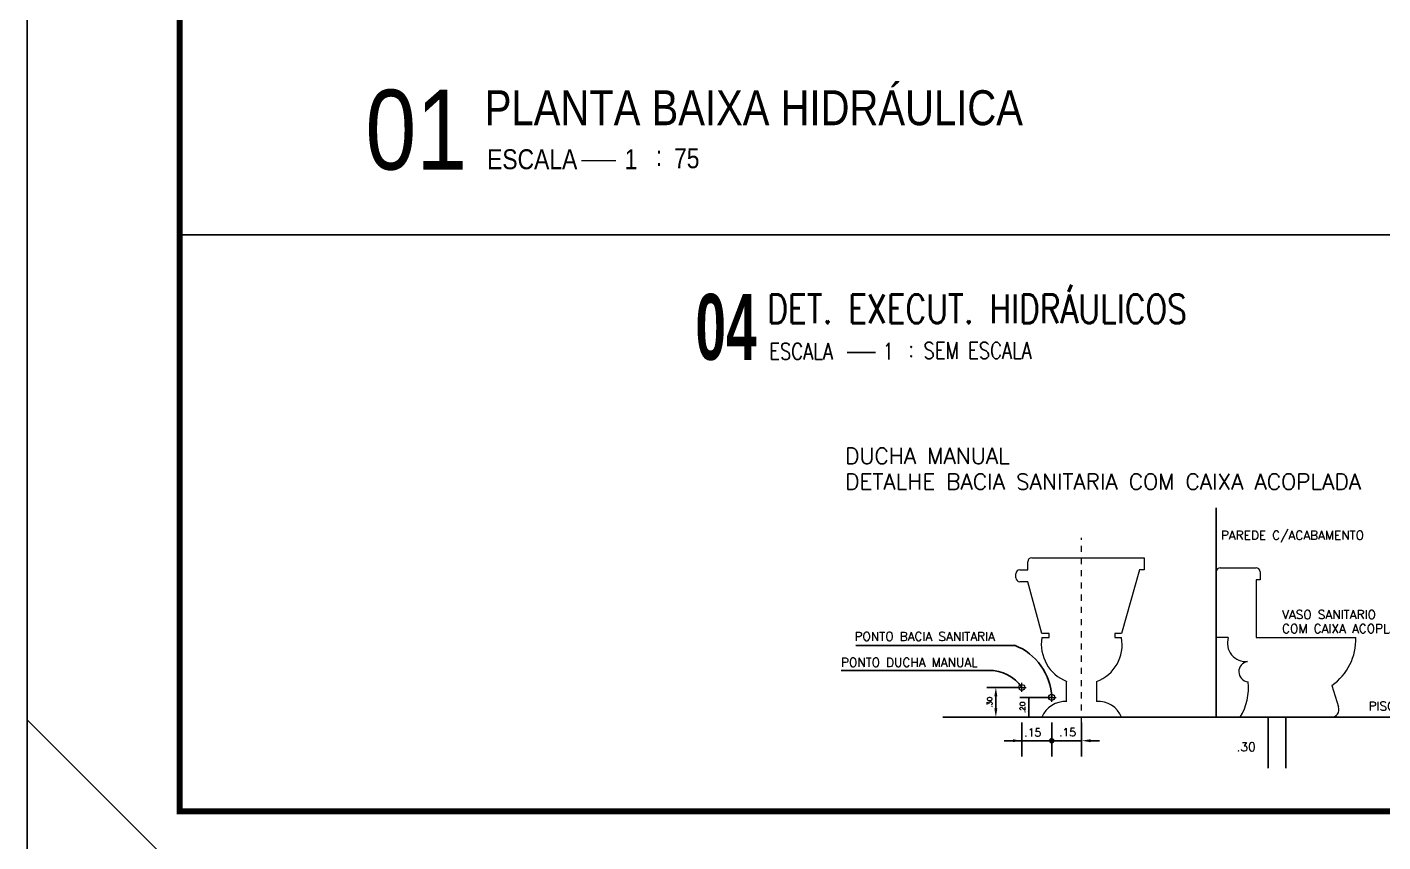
# Model space of a CAD drawing. Header units: millimetres. Extents: x 1573 to 2177, y 1587 to 1932.
# Drawn here: x 1884.45 to 1906.67, y 1872.83 to 1886.18 of the extents above; entities that cross this region are included whole.
import ezdxf
from ezdxf.enums import TextEntityAlignment as Align

# ---------------------------------------------------------------- set-up
doc = ezdxf.new("R2010")
doc.units = ezdxf.units.MM
doc.header["$LTSCALE"] = 0.03
doc.linetypes.add('DASHDOT2', pattern=[0.5, 0.25, -0.125, 0, -0.125])
for name, color, linetype in [('A-PEN-R', 1, 'Continuous'), ('CERC02', 3, 'Continuous'), ('E-txt-g', 3, 'Continuous'), ('E-TXT-Y', 2, 'Continuous'), ('HIDROSSANITÁRIO', 8, 'Continuous'), ('LAYER8', 8, 'Continuous'), ("PRANCHA - PROJETU'S", 7, 'Continuous'), ('TUBELPAREDE', 2, 'Continuous'), ('TUBULACAO', 2, 'Continuous')]:
    doc.layers.add(name, color=color, linetype=linetype)
for name, color, linetype, lineweight in [('BLOCOS HIDRAULICA', 4, 'Continuous', 9), ('E-Txt-W', 7, 'Continuous', 20), ('Text', 250, 'Continuous', 100)]:
    doc.layers.add(name, color=color, linetype=linetype, lineweight=lineweight)
doc.styles.add('F2', font='ARIALN.TTF')
doc.styles.add('REG140', font='romans.shx', dxfattribs={"width": 0.8, "height": 0.35})
doc.styles.add('REG80', font='romans.shx', dxfattribs={"width": 0.8, "height": 0.2})
doc.styles.add('ROMANS', font='romans.shx', dxfattribs={"height": 0.1})
doc.styles.add('SANSSERIF2', font='sanssb__.ttf', dxfattribs={"width": 0.8})

# ---------------------------------------------------------------- blocks, each defined once
blk = doc.blocks.new('CRBODADOSÇ')
at = {"layer": "PRANCHA - PROJETU'S", "color": 3}
blk.add_line((164.825, 196.917), (165.288, 196.917), dxfattribs=at)
at = {"layer": "PRANCHA - PROJETU'S", "color": 3, "style": 'REG80', "width": 0.8}
for s, p in [('ESCALA', (163.548, 196.799)), ('1', (165.407, 196.799)), (':', (165.829, 196.842))]:
    blk.add_text(s, height=0.27, dxfattribs=at).set_placement(p)
at = {"layer": "PRANCHA - PROJETU'S", "color": 2, "style": 'REG140', "width": 0.8}
for tag, p in [('PROJETO', (163.521, 198.067)), ('DESENHO', (163.516, 197.395))]:
    blk.add_attdef(tag, p, '', height=0.472, dxfattribs=at)
at = {"layer": "PRANCHA - PROJETU'S", "style": 'SANSSERIF2', "width": 0.6}
blk.add_attdef('00', text='', height=1.08, dxfattribs=at).set_placement((162.84, 196.795), align=Align.CENTER)
at = {"layer": "PRANCHA - PROJETU'S", "color": 3, "style": 'REG80', "width": 0.8}
blk.add_attdef('ESCALA', (166.075, 196.813), '', height=0.27, dxfattribs=at)
blk = doc.blocks.new('ADFSGASDFG')
at = {"layer": "PRANCHA - PROJETU'S", "color": 1}
for p, q in [((276.578, 107.346), (276.578, 47.946)), ((279.078, 47.946), (276.578, 50.446))]:
    blk.add_line(p, q, dxfattribs=at)
at = {"layer": "PRANCHA - PROJETU'S", "color": 4, "const_width": 0.1}
blk.add_lwpolyline([(279.078, 106.346), (359.678, 106.346), (359.678, 48.946), (279.078, 48.946)], close=True, dxfattribs=at)
blk = doc.blocks.new('IND_DES')
at = {"layer": 'E-Txt-W', "color": 7}
blk.add_line((0.0269, -0.2428), (0.1984, -0.2428), dxfattribs=at)
at = {"layer": 'E-txt-g', "color": 7, "style": 'F2'}
for s, p in [('ESCALA', (-0.4463, -0.2864)), ('1', (0.2426, -0.2864)), (':', (0.3988, -0.2706))]:
    blk.add_text(s, height=0.1, dxfattribs=at).set_placement(p)
blk.add_attdef('ESCALA', (0.4897, -0.2812), '', height=0.1, dxfattribs=at)
at = {"layer": 'E-Txt-W', "color": 6, "style": 'F2'}
blk.add_attdef('00', text='', height=0.4, dxfattribs=at).set_placement((-0.7083, -0.2881), align=Align.CENTER)
at = {"layer": 'E-TXT-Y', "color": 7, "style": 'F2'}
for tag, p in [('PROJETO', (-0.4563, 0.1829)), ('DESENHO', (-0.4582, -0.0658))]:
    blk.add_attdef(tag, p, '', height=0.175, dxfattribs=at)

msp = doc.modelspace()

# ---------------------------------------------------------------- linework, layer by layer
at = {"color": 8}
for p, q in [((1900.64, 1876.053), (1898.039, 1876.053)), ((1900.215, 1875.642), (1897.794, 1875.642)), ((1900.87, 1874.874), (1900.87, 1874.874))]:
    msp.add_line(p, q, dxfattribs=at)
at = {"color": 8, "linetype": 'ByBlock'}
for p, q in [((1900.708, 1875.364), (1900.184, 1875.364)), ((1900.331, 1875.217), (1900.331, 1875.021)), ((1900.87, 1875.201), (1900.87, 1874.874)), ((1900.757, 1874.787), (1900.757, 1874.229)), ((1901.247, 1874.787), (1901.247, 1874.229)), ((1901.247, 1874.787), (1901.247, 1874.229)), ((1901.737, 1874.787), (1901.737, 1874.229)), ((1901.737, 1874.49), (1900.467, 1874.49)), ((1901.883, 1874.49), (1902.028, 1874.49))]:
    msp.add_line(p, q, dxfattribs=at)
at = {"linetype": 'ByBlock'}
for p, q in [((1901.247, 1875.201), (1900.723, 1875.201)), ((1900.708, 1874.874), (1900.184, 1874.874))]:
    msp.add_line(p, q, dxfattribs=at)
at = {"color": 8}
for centre, radius, start, end in [((1900.296, 1875.166), 0.952, 2.1023, 68.8424), ((1900.231, 1875.005), 0.637, 34.3393, 91.4406)]:
    msp.add_arc(centre, radius, start, end, dxfattribs=at)
at = {"color": 8, "linetype": 'ByBlock'}
for points in [[(1900.307, 1875.217), (1900.356, 1875.217), (1900.331, 1875.364)], [(1900.855, 1875.109), (1900.886, 1875.109), (1900.87, 1875.201)], [(1900.307, 1875.021), (1900.356, 1875.021), (1900.331, 1874.874)], [(1900.855, 1874.966), (1900.886, 1874.966), (1900.87, 1874.874)], [(1900.612, 1874.514), (1900.612, 1874.466), (1900.757, 1874.49)], [(1901.883, 1874.514), (1901.883, 1874.466), (1901.737, 1874.49)]]:
    msp.add_solid(points, dxfattribs=at)
at = {"layer": 'A-PEN-R'}
msp.add_line((1886.963, 1882.781), (1954.43, 1882.781), dxfattribs=at)
at = {"layer": 'BLOCOS HIDRAULICA', "linetype": 'DASHDOT2'}
msp.add_line((1901.737, 1874.384), (1901.737, 1877.815), dxfattribs=at)
at = {"layer": 'BLOCOS HIDRAULICA'}
for p, q in [((1900.855, 1877.292), (1900.855, 1877.422)), ((1900.921, 1877.488), (1902.761, 1877.488)), ((1902.761, 1877.488), (1902.761, 1877.292)), ((1900.659, 1877.161), (1900.659, 1877.226)), ((1900.725, 1877.292), (1900.855, 1877.292)), ((1902.685, 1877.292), (1902.391, 1876.246)), ((1902.761, 1877.292), (1902.685, 1877.292)), ((1904.009, 1877.324), (1904.597, 1877.324)), ((1904.663, 1877.259), (1904.663, 1877.128)), ((1900.855, 1877.096), (1900.725, 1877.096)), ((1901.084, 1876.246), (1900.855, 1877.096)), ((1904.663, 1877.128), (1904.597, 1877.128)), ((1904.597, 1877.128), (1904.597, 1876.181)), ((1901.206, 1876.246), (1901.084, 1876.246)), ((1901.206, 1876.181), (1901.206, 1876.246)), ((1902.391, 1876.246), (1902.281, 1876.246)), ((1901.084, 1876.181), (1901.206, 1876.181)), ((1902.281, 1876.181), (1902.391, 1876.181)), ((1904.14, 1876.181), (1903.944, 1876.181)), ((1904.597, 1876.181), (1906.231, 1876.181)), ((1900.683, 1875.364), (1900.831, 1875.364)), ((1901.492, 1875.135), (1901.492, 1875.462)), ((1901.982, 1875.462), (1901.982, 1875.135)), ((1905.839, 1875.397), (1905.949, 1875.044)), ((1901.173, 1875.201), (1901.321, 1875.201)), ((1905.824, 1874.874), (1904.336, 1874.874))]:
    msp.add_line(p, q, dxfattribs=at)
at = {"layer": 'BLOCOS HIDRAULICA', "color": 8}
for p, q in [((1903.944, 1876.181), (1903.944, 1877.259)), ((1902.281, 1876.246), (1902.281, 1876.181)), ((1902.391, 1874.874), (1901.084, 1874.874))]:
    msp.add_line(p, q, dxfattribs=at)
at = {"layer": 'BLOCOS HIDRAULICA', "linetype": 'Continuous'}
for p, q in [((1900.757, 1875.29), (1900.757, 1875.438)), ((1901.247, 1875.127), (1901.247, 1875.275))]:
    msp.add_line(p, q, dxfattribs=at)
at = {"layer": 'BLOCOS HIDRAULICA'}
for centre in [(1900.757, 1875.364), (1901.247, 1875.201)]:
    msp.add_circle(centre, 0.0481, dxfattribs=at)
for centre, radius, start, end in [((1900.921, 1877.422), 0.0653, 90, 180), ((1900.725, 1877.226), 0.0653, 90, 180), ((1900.725, 1877.161), 0.0653, 180, 270), ((1904.009, 1877.259), 0.0653, 90, 180), ((1904.597, 1877.259), 0.0653, 0, 90), ((1901.74, 1876.078), 0.664, 171.092, 248.1169), ((1901.763, 1876.062), 0.639, 290.0734, 10.7177), ((1904.431, 1876.091), 0.304, 162.8316, 275.0708), ((1905.314, 1876.149), 0.918, 304.9042, 1.9657), ((1904.479, 1875.623), 0.166, 97.4898, 265.6395), ((1903.571, 1875.352), 0.901, 328.009, 6.7373), ((1901.479, 1874.706), 0.429, 88.2287, 157.0098), ((1902.005, 1874.721), 0.415, 21.6607, 93.1009), ((1905.824, 1875.005), 0.131, 270, 17.354)]:
    msp.add_arc(centre, radius, start, end, dxfattribs=at)
at = {"layer": 'LAYER8', "linetype": 'Continuous'}
for p, q in [((1904.795, 1874.042), (1904.795, 1874.874)), ((1905.086, 1874.042), (1905.086, 1874.874))]:
    msp.add_line(p, q, dxfattribs=at)
at = {"layer": 'TUBELPAREDE'}
for p, q in [((1903.944, 1878.308), (1903.944, 1874.874)), ((1899.461, 1874.874), (1903.944, 1874.874)), ((1903.944, 1874.874), (1907.218, 1874.874))]:
    msp.add_line(p, q, dxfattribs=at)
at = {"layer": 'TUBULACAO', "color": 8, "const_width": 0.0454}
msp.add_lwpolyline([(1901.225, 1874.49, 1), (1901.27, 1874.49, 1)], format="xyb", close=True, dxfattribs=at)

# ---------------------------------------------------------------- block references
at = {"layer": 'HIDROSSANITÁRIO', "color": 8}
ref = msp.add_blockref('IND_DES', (1893.454, 1884.792), dxfattribs=dict(at, xscale=3.272480263815854, yscale=3.272480263815854, zscale=3.272480263815854))
ref.add_attrib('00', '01', dxfattribs={"layer": 'E-Txt-W', "height": 1.309, "style": 'F2'}).set_placement((1890.833, 1883.849), align=Align.CENTER)
ref.add_attrib('DESENHO', 'PLANTA BAIXA HIDRÁULICA', (1891.955, 1884.576), dxfattribs={"layer": 'E-TXT-Y', "color": 2, "height": 0.57268, "style": 'F2'})
ref.add_attrib('ESCALA', '75', (1895.057, 1883.871), dxfattribs={"layer": 'E-txt-g', "color": 7, "height": 0.3272, "style": 'F2'})
at = {"layer": "PRANCHA - PROJETU'S", "color": 1}
msp.add_blockref('ADFSGASDFG', (1607.877, 1824.388), dxfattribs=at)
at = {"layer": "PRANCHA - PROJETU'S"}
msp.add_blockref('CRBODADOSÇ', (1733.07, 1683.936), dxfattribs=at).add_auto_attribs({'ESCALA': 'SEM ESCALA', 'DESENHO': 'DET. EXECUT. HIDRÁULICOS', '00': '04'})

# ---------------------------------------------------------------- texts
at = {"color": 8, "linetype": 'ByBlock', "style": 'ROMANS'}
msp.add_text('.30', height=0.0817, rotation=90, dxfattribs=at).set_placement((1900.23, 1875.12), align=Align.MIDDLE_CENTER)
msp.add_text('.20', height=0.0871, rotation=90, dxfattribs=at).set_placement((1900.769, 1875.037), align=Align.MIDDLE)
for p in [(1901.507, 1874.628), (1900.937, 1874.625)]:
    msp.add_text('.15', height=0.1307, dxfattribs=at).set_placement(p, align=Align.MIDDLE_CENTER)
at = {"layer": 'CERC02', "style": 'ROMANS'}
for s, p in [('PAREDE C/ACABAMENTO', (1904.02, 1877.93)), ('VASO SANITARIO ', (1905.023, 1876.63)), ('PONTO BACIA SANITARIA', (1898.015, 1876.271)), ('COM CAIXA ACOPLADA', (1905.023, 1876.4)), ('PONTO DUCHA MANUAL', (1897.793, 1875.846)), ('PISO C/ACABAMENTO', (1906.439, 1875.13))]:
    msp.add_text(s, height=0.1452, dxfattribs=at).set_placement(p, align=Align.TOP_LEFT)
at = {"layer": 'LAYER8', "linetype": 'ByBlock', "style": 'ROMANS'}
msp.add_text('.30', height=0.1452, dxfattribs=at).set_placement((1904.434, 1874.389), align=Align.MIDDLE)
at = {"layer": 'Text', "style": 'ROMANS'}
for s, p in [('DUCHA MANUAL', (1897.861, 1879.288)), ('DETALHE BACIA SANITARIA COM CAIXA ACOPLADA', (1897.861, 1878.866))]:
    msp.add_text(s, height=0.26136, dxfattribs=at).set_placement(p, align=Align.TOP_LEFT)

doc.saveas('drawing.dxf')
